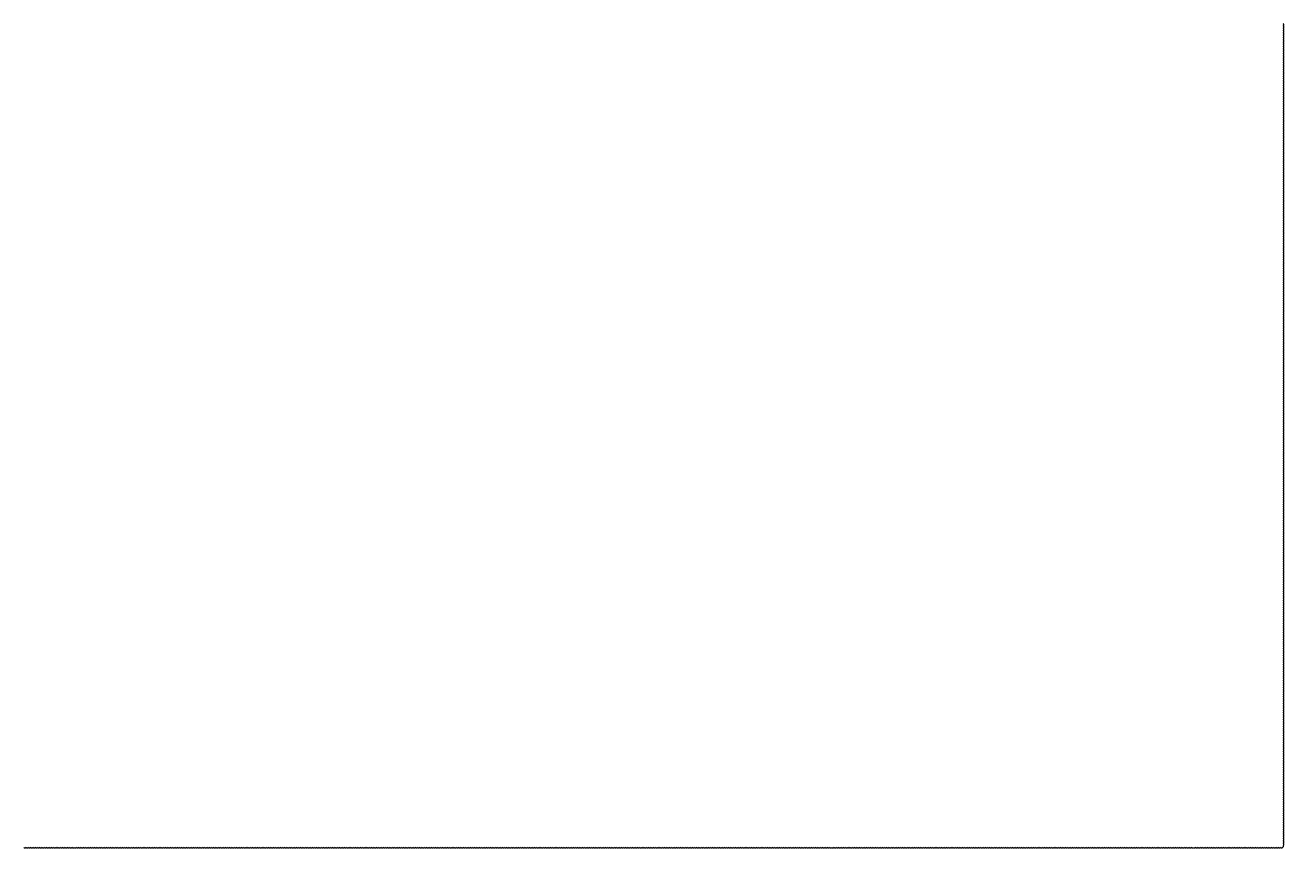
# Model space of a CAD drawing. Header units: millimetres. Extents: x -3088 to 11212, y -3065 to 12535.
# Drawn here: x -2176.1 to -1901.1, y 2719.8 to 2899.5 of the extents above; entities that cross this region are included whole.
import ezdxf

# ---------------------------------------------------------------- set-up
doc = ezdxf.new("R2010")
doc.units = ezdxf.units.MM
doc.header["$MEASUREMENT"] = 0
doc.layers.add('Tavolo 3', color=4, linetype='Continuous')

msp = doc.modelspace()

# ---------------------------------------------------------------- linework, layer by layer
at = {"layer": 'Tavolo 3'}
msp.add_lwpolyline([(-2176.373, 2719.9, 0.5205671), (-2175.873, 2719.9, 0.5205671), (-2175.373, 2719.9, 0.5205671), (-2174.873, 2719.9, 0.5205671), (-2174.373, 2719.9, 0.5205671), (-2173.873, 2719.9, 0.5205671), (-2173.373, 2719.9, 0.5205671), (-2172.873, 2719.9, 0.5205671), (-2172.373, 2719.9, 0.5205671), (-2171.873, 2719.9, 0.5205671), (-2171.373, 2719.9, 0.5205671), (-2170.873, 2719.9, 0.5205671), (-2170.373, 2719.9, 0.5205671), (-2169.873, 2719.9, 0.5205671), (-2169.373, 2719.9, 0.5205671), (-2168.873, 2719.9, 0.5205671), (-2168.373, 2719.9, 0.5205671), (-2167.873, 2719.9, 0.5205671), (-2167.373, 2719.9, 0.5205671), (-2166.873, 2719.9, 0.5205671), (-2166.373, 2719.9, 0.5205671), (-2165.873, 2719.9, 0.5205671), (-2165.373, 2719.9, 0.5205671), (-2164.873, 2719.9, 0.5205671), (-2164.373, 2719.9, 0.5205671), (-2163.873, 2719.9, 0.5205671), (-2163.373, 2719.9, 0.5205671), (-2162.873, 2719.9, 0.5205671), (-2162.373, 2719.9, 0.5205671), (-2161.873, 2719.9, 0.5205671), (-2161.373, 2719.9, 0.5205671), (-2160.873, 2719.9, 0.5205671), (-2160.373, 2719.9, 0.5205671), (-2159.873, 2719.9, 0.5205671), (-2159.373, 2719.9, 0.5205671), (-2158.873, 2719.9, 0.5205671), (-2158.373, 2719.9, 0.5205671), (-2157.873, 2719.9, 0.5205671), (-2157.373, 2719.9, 0.5205671), (-2156.873, 2719.9, 0.5205671), (-2156.373, 2719.9, 0.5205671), (-2155.873, 2719.9, 0.5205671), (-2155.373, 2719.9, 0.5205671), (-2154.873, 2719.9, 0.5205671), (-2154.373, 2719.9, 0.5205671), (-2153.873, 2719.9, 0.5205671), (-2153.373, 2719.9, 0.5205671), (-2152.873, 2719.9, 0.5205671), (-2152.373, 2719.9, 0.5205671), (-2151.873, 2719.9, 0.5205671), (-2151.373, 2719.9, 0.5205671), (-2150.873, 2719.9, 0.5205671), (-2150.373, 2719.9, 0.5205671), (-2149.873, 2719.9, 0.5205671), (-2149.373, 2719.9, 0.5205671), (-2148.873, 2719.9, 0.5205671), (-2148.373, 2719.9, 0.5205671), (-2147.873, 2719.9, 0.5205671), (-2147.373, 2719.9, 0.5205671), (-2146.873, 2719.9, 0.5205671), (-2146.373, 2719.9, 0.5205671), (-2145.873, 2719.9, 0.5205671), (-2145.373, 2719.9, 0.5205671), (-2144.873, 2719.9, 0.5205671), (-2144.373, 2719.9, 0.5205671), (-2143.873, 2719.9, 0.5205671), (-2143.373, 2719.9, 0.5205671), (-2142.873, 2719.9, 0.5205671), (-2142.373, 2719.9, 0.5205671), (-2141.873, 2719.9, 0.5205671), (-2141.373, 2719.9, 0.5205671), (-2140.873, 2719.9, 0.5205671), (-2140.373, 2719.9, 0.5205671), (-2139.873, 2719.9, 0.5205671), (-2139.373, 2719.9, 0.5205671), (-2138.873, 2719.9, 0.5205671), (-2138.373, 2719.9, 0.5205671), (-2137.873, 2719.9, 0.5205671), (-2137.373, 2719.9, 0.5205671), (-2136.873, 2719.9, 0.5205671), (-2136.373, 2719.9, 0.5205671), (-2135.873, 2719.9, 0.5205671), (-2135.373, 2719.9, 0.5205671), (-2134.873, 2719.9, 0.5205671), (-2134.373, 2719.9, 0.5205671), (-2133.873, 2719.9, 0.5205671), (-2133.373, 2719.9, 0.5205671), (-2132.873, 2719.9, 0.5205671), (-2132.373, 2719.9, 0.5205671), (-2131.873, 2719.9, 0.5205671), (-2131.373, 2719.9, 0.5205671), (-2130.873, 2719.9, 0.5205671), (-2130.373, 2719.9, 0.5205671), (-2129.873, 2719.9, 0.5205671), (-2129.373, 2719.9, 0.5205671), (-2128.873, 2719.9, 0.5205671), (-2128.373, 2719.9, 0.5205671), (-2127.873, 2719.9, 0.5205671), (-2127.373, 2719.9, 0.5205671), (-2126.873, 2719.9, 0.5205671), (-2126.373, 2719.9, 0.5205671), (-2125.873, 2719.9, 0.5205671), (-2125.373, 2719.9, 0.5205671), (-2124.873, 2719.9, 0.5205671), (-2124.373, 2719.9, 0.5205671), (-2123.873, 2719.9, 0.5205671), (-2123.373, 2719.9, 0.5205671), (-2122.873, 2719.9, 0.5205671), (-2122.373, 2719.9, 0.5205671), (-2121.873, 2719.9, 0.5205671), (-2121.373, 2719.9, 0.5205671), (-2120.873, 2719.9, 0.5205671), (-2120.373, 2719.9, 0.5205671), (-2119.873, 2719.9, 0.5205671), (-2119.373, 2719.9, 0.5205671), (-2118.873, 2719.9, 0.5205671), (-2118.373, 2719.9, 0.5205671), (-2117.873, 2719.9, 0.5205671), (-2117.373, 2719.9, 0.5205671), (-2116.873, 2719.9, 0.5205671), (-2116.373, 2719.9, 0.5205671), (-2115.873, 2719.9, 0.5205671), (-2115.373, 2719.9, 0.5205671), (-2114.873, 2719.9, 0.5205671), (-2114.373, 2719.9, 0.5205671), (-2113.873, 2719.9, 0.5205671), (-2113.373, 2719.9, 0.5205671), (-2112.873, 2719.9, 0.5205671), (-2112.373, 2719.9, 0.5205671), (-2111.873, 2719.9, 0.5205671), (-2111.373, 2719.9, 0.5205671), (-2110.873, 2719.9, 0.5205671), (-2110.373, 2719.9, 0.5205671), (-2109.873, 2719.9, 0.5205671), (-2109.373, 2719.9, 0.5205671), (-2108.873, 2719.9, 0.5205671), (-2108.373, 2719.9, 0.5205671), (-2107.873, 2719.9, 0.5205671), (-2107.373, 2719.9, 0.5205671), (-2106.873, 2719.9, 0.5205671), (-2106.373, 2719.9, 0.5205671), (-2105.873, 2719.9, 0.5205671), (-2105.373, 2719.9, 0.5205671), (-2104.873, 2719.9, 0.5205671), (-2104.373, 2719.9, 0.5205671), (-2103.873, 2719.9, 0.5205671), (-2103.373, 2719.9, 0.5205671), (-2102.873, 2719.9, 0.5205671), (-2102.373, 2719.9, 0.5205671), (-2101.873, 2719.9, 0.5205671), (-2101.373, 2719.9, 0.5205671), (-2100.873, 2719.9, 0.5205671), (-2100.373, 2719.9, 0.5205671), (-2099.873, 2719.9, 0.5205671), (-2099.373, 2719.9, 0.5205671), (-2098.873, 2719.9, 0.5205671), (-2098.373, 2719.9, 0.5205671), (-2097.873, 2719.9, 0.5205671), (-2097.373, 2719.9, 0.5205671), (-2096.873, 2719.9, 0.5205671), (-2096.373, 2719.9, 0.5205671), (-2095.873, 2719.9, 0.5205671), (-2095.373, 2719.9, 0.5205671), (-2094.873, 2719.9, 0.5205671), (-2094.373, 2719.9, 0.5205671), (-2093.873, 2719.9, 0.5205671), (-2093.373, 2719.9, 0.5205671), (-2092.873, 2719.9, 0.5205671), (-2092.373, 2719.9, 0.5205671), (-2091.873, 2719.9, 0.5205671), (-2091.373, 2719.9, 0.5205671), (-2090.873, 2719.9, 0.5205671), (-2090.373, 2719.9, 0.5205671), (-2089.873, 2719.9, 0.5205671), (-2089.373, 2719.9, 0.5205671), (-2088.873, 2719.9, 0.5205671), (-2088.373, 2719.9, 0.5205671), (-2087.873, 2719.9, 0.5205671), (-2087.373, 2719.9, 0.5205671), (-2086.873, 2719.9, 0.5205671), (-2086.373, 2719.9, 0.5205671), (-2085.873, 2719.9, 0.5205671), (-2085.373, 2719.9, 0.5205671), (-2084.873, 2719.9, 0.5205671), (-2084.373, 2719.9, 0.5205671), (-2083.873, 2719.9, 0.5205671), (-2083.373, 2719.9, 0.5205671), (-2082.873, 2719.9, 0.5205671), (-2082.373, 2719.9, 0.5205671), (-2081.873, 2719.9, 0.5205671), (-2081.373, 2719.9, 0.5205671), (-2080.873, 2719.9, 0.5205671), (-2080.373, 2719.9, 0.5205671), (-2079.873, 2719.9, 0.5205671), (-2079.373, 2719.9, 0.5205671), (-2078.873, 2719.9, 0.5205671), (-2078.373, 2719.9, 0.5205671), (-2077.873, 2719.9, 0.5205671), (-2077.373, 2719.9, 0.5205671), (-2076.873, 2719.9, 0.5205671), (-2076.373, 2719.9, 0.5205671), (-2075.873, 2719.9, 0.5205671), (-2075.373, 2719.9, 0.5205671), (-2074.873, 2719.9, 0.5205671), (-2074.373, 2719.9, 0.5205671), (-2073.873, 2719.9, 0.5205671), (-2073.373, 2719.9, 0.5205671), (-2072.873, 2719.9, 0.5205671), (-2072.373, 2719.9, 0.5205671), (-2071.873, 2719.9, 0.5205671), (-2071.373, 2719.9, 0.5205671), (-2070.873, 2719.9, 0.5205671), (-2070.373, 2719.9, 0.5205671), (-2069.873, 2719.9, 0.5205671), (-2069.373, 2719.9, 0.5205671), (-2068.873, 2719.9, 0.5205671), (-2068.373, 2719.9, 0.5205671), (-2067.873, 2719.9, 0.5205671), (-2067.373, 2719.9, 0.5205671), (-2066.873, 2719.9, 0.5205671), (-2066.373, 2719.9, 0.5205671), (-2065.873, 2719.9, 0.5205671), (-2065.373, 2719.9, 0.5205671), (-2064.873, 2719.9, 0.5205671), (-2064.373, 2719.9, 0.5205671), (-2063.873, 2719.9, 0.5205671), (-2063.373, 2719.9, 0.5205671), (-2062.873, 2719.9, 0.5205671), (-2062.373, 2719.9, 0.5205671), (-2061.873, 2719.9, 0.5205671), (-2061.373, 2719.9, 0.5205671), (-2060.873, 2719.9, 0.5205671), (-2060.373, 2719.9, 0.5205671), (-2059.873, 2719.9, 0.5205671), (-2059.373, 2719.9, 0.5205671), (-2058.873, 2719.9, 0.5205671), (-2058.373, 2719.9, 0.5205671), (-2057.873, 2719.9, 0.5205671), (-2057.373, 2719.9, 0.5205671), (-2056.873, 2719.9, 0.5205671), (-2056.373, 2719.9, 0.5205671), (-2055.873, 2719.9, 0.5205671), (-2055.373, 2719.9, 0.5205671), (-2054.873, 2719.9, 0.5205671), (-2054.373, 2719.9, 0.5205671), (-2053.873, 2719.9, 0.5205671), (-2053.373, 2719.9, 0.5205671), (-2052.873, 2719.9, 0.5205671), (-2052.373, 2719.9, 0.5205671), (-2051.873, 2719.9, 0.5205671), (-2051.373, 2719.9, 0.5205671), (-2050.873, 2719.9, 0.5205671), (-2050.373, 2719.9, 0.5205671), (-2049.873, 2719.9, 0.5205671), (-2049.373, 2719.9, 0.5205671), (-2048.873, 2719.9, 0.5205671), (-2048.373, 2719.9, 0.5205671), (-2047.873, 2719.9, 0.5205671), (-2047.373, 2719.9, 0.5205671), (-2046.873, 2719.9, 0.5205671), (-2046.373, 2719.9, 0.5205671), (-2045.873, 2719.9, 0.5205671), (-2045.373, 2719.9, 0.5205671), (-2044.873, 2719.9, 0.5205671), (-2044.373, 2719.9, 0.5205671), (-2043.873, 2719.9, 0.5205671), (-2043.373, 2719.9, 0.5205671), (-2042.873, 2719.9, 0.5205671), (-2042.373, 2719.9, 0.5205671), (-2041.873, 2719.9, 0.5205671), (-2041.373, 2719.9, 0.5205671), (-2040.873, 2719.9, 0.5205671), (-2040.373, 2719.9, 0.5205671), (-2039.873, 2719.9, 0.5205671), (-2039.373, 2719.9, 0.5205671), (-2038.873, 2719.9, 0.5205671), (-2038.373, 2719.9, 0.5205671), (-2037.873, 2719.9, 0.5205671), (-2037.373, 2719.9, 0.5205671), (-2036.873, 2719.9, 0.5205671), (-2036.373, 2719.9, 0.5205671), (-2035.873, 2719.9, 0.5205671), (-2035.373, 2719.9, 0.5205671), (-2034.873, 2719.9, 0.5205671), (-2034.373, 2719.9, 0.5205671), (-2033.873, 2719.9, 0.5205671), (-2033.373, 2719.9, 0.5205671), (-2032.873, 2719.9, 0.5205671), (-2032.373, 2719.9, 0.5205671), (-2031.873, 2719.9, 0.5205671), (-2031.373, 2719.9, 0.5205671), (-2030.873, 2719.9, 0.5205671), (-2030.373, 2719.9, 0.5205671), (-2029.873, 2719.9, 0.5205671), (-2029.373, 2719.9, 0.5205671), (-2028.873, 2719.9, 0.5205671), (-2028.373, 2719.9, 0.5205671), (-2027.873, 2719.9, 0.5205671), (-2027.373, 2719.9, 0.5205671), (-2026.873, 2719.9, 0.5205671), (-2026.373, 2719.9, 0.5205671), (-2025.873, 2719.9, 0.5205671), (-2025.373, 2719.9, 0.5205671), (-2024.873, 2719.9, 0.5205671), (-2024.373, 2719.9, 0.5205671), (-2023.873, 2719.9, 0.5205671), (-2023.373, 2719.9, 0.5205671), (-2022.873, 2719.9, 0.5205671), (-2022.373, 2719.9, 0.5205671), (-2021.873, 2719.9, 0.5205671), (-2021.373, 2719.9, 0.5205671), (-2020.873, 2719.9, 0.5205671), (-2020.373, 2719.9, 0.5205671), (-2019.873, 2719.9, 0.5205671), (-2019.373, 2719.9, 0.5205671), (-2018.873, 2719.9, 0.5205671), (-2018.373, 2719.9, 0.5205671), (-2017.873, 2719.9, 0.5205671), (-2017.373, 2719.9, 0.5205671), (-2016.873, 2719.9, 0.5205671), (-2016.373, 2719.9, 0.5205671), (-2015.873, 2719.9, 0.5205671), (-2015.373, 2719.9, 0.5205671), (-2014.873, 2719.9, 0.5205671), (-2014.373, 2719.9, 0.5205671), (-2013.873, 2719.9, 0.5205671), (-2013.373, 2719.9, 0.5205671), (-2012.873, 2719.9, 0.5205671), (-2012.373, 2719.9, 0.5205671), (-2011.873, 2719.9, 0.5205671), (-2011.373, 2719.9, 0.5205671), (-2010.873, 2719.9, 0.5205671), (-2010.373, 2719.9, 0.5205671), (-2009.873, 2719.9, 0.5205671), (-2009.373, 2719.9, 0.5205671), (-2008.873, 2719.9, 0.5205671), (-2008.373, 2719.9, 0.5205671), (-2007.873, 2719.9, 0.5205671), (-2007.373, 2719.9, 0.5205671), (-2006.873, 2719.9, 0.5205671), (-2006.373, 2719.9, 0.5205671), (-2005.873, 2719.9, 0.5205671), (-2005.373, 2719.9, 0.5205671), (-2004.873, 2719.9, 0.5205671), (-2004.373, 2719.9, 0.5205671), (-2003.873, 2719.9, 0.5205671), (-2003.373, 2719.9, 0.5205671), (-2002.873, 2719.9, 0.5205671), (-2002.373, 2719.9, 0.5205671), (-2001.873, 2719.9, 0.5205671), (-2001.373, 2719.9, 0.5205671), (-2000.873, 2719.9, 0.5205671), (-2000.373, 2719.9, 0.5205671), (-1999.873, 2719.9, 0.5205671), (-1999.373, 2719.9, 0.5205671), (-1998.873, 2719.9, 0.5205671), (-1998.373, 2719.9, 0.5205671), (-1997.873, 2719.9, 0.5205671), (-1997.373, 2719.9, 0.5205671), (-1996.873, 2719.9, 0.5205671), (-1996.373, 2719.9, 0.5205671), (-1995.873, 2719.9, 0.5205671), (-1995.373, 2719.9, 0.5205671), (-1994.873, 2719.9, 0.5205671), (-1994.373, 2719.9, 0.5205671), (-1993.873, 2719.9, 0.5205671), (-1993.373, 2719.9, 0.5205671), (-1992.873, 2719.9, 0.5205671), (-1992.373, 2719.9, 0.5205671), (-1991.873, 2719.9, 0.5205671), (-1991.373, 2719.9, 0.5205671), (-1990.873, 2719.9, 0.5205671), (-1990.373, 2719.9, 0.5205671), (-1989.873, 2719.9, 0.5205671), (-1989.373, 2719.9, 0.5205671), (-1988.873, 2719.9, 0.5205671), (-1988.373, 2719.9, 0.5205671), (-1987.873, 2719.9, 0.5205671), (-1987.373, 2719.9, 0.5205671), (-1986.873, 2719.9, 0.5205671), (-1986.373, 2719.9, 0.5205671), (-1985.873, 2719.9, 0.5205671), (-1985.373, 2719.9, 0.5205671), (-1984.873, 2719.9, 0.5205671), (-1984.373, 2719.9, 0.5205671), (-1983.873, 2719.9, 0.5205671), (-1983.373, 2719.9, 0.5205671), (-1982.873, 2719.9, 0.5205671), (-1982.373, 2719.9, 0.5205671), (-1981.873, 2719.9, 0.5205671), (-1981.373, 2719.9, 0.5205671), (-1980.873, 2719.9, 0.5205671), (-1980.373, 2719.9, 0.5205671), (-1979.873, 2719.9, 0.5205671), (-1979.373, 2719.9, 0.5205671), (-1978.873, 2719.9, 0.5205671), (-1978.373, 2719.9, 0.5205671), (-1977.873, 2719.9, 0.5205671), (-1977.373, 2719.9, 0.5205671), (-1976.873, 2719.9, 0.5205671), (-1976.373, 2719.9, 0.5205671), (-1975.873, 2719.9, 0.5205671), (-1975.373, 2719.9, 0.5205671), (-1974.873, 2719.9, 0.5205671), (-1974.373, 2719.9, 0.5205671), (-1973.873, 2719.9, 0.5205671), (-1973.373, 2719.9, 0.5205671), (-1972.873, 2719.9, 0.5205671), (-1972.373, 2719.9, 0.5205671), (-1971.873, 2719.9, 0.5205671), (-1971.373, 2719.9, 0.5205671), (-1970.873, 2719.9, 0.5205671), (-1970.373, 2719.9, 0.5205671), (-1969.873, 2719.9, 0.5205671), (-1969.373, 2719.9, 0.5205671), (-1968.873, 2719.9, 0.5205671), (-1968.373, 2719.9, 0.5205671), (-1967.873, 2719.9, 0.5205671), (-1967.373, 2719.9, 0.5205671), (-1966.873, 2719.9, 0.5205671), (-1966.373, 2719.9, 0.5205671), (-1965.873, 2719.9, 0.5205671), (-1965.373, 2719.9, 0.5205671), (-1964.873, 2719.9, 0.5205671), (-1964.373, 2719.9, 0.5205671), (-1963.873, 2719.9, 0.5205671), (-1963.373, 2719.9, 0.5205671), (-1962.873, 2719.9, 0.5205671), (-1962.373, 2719.9, 0.5205671), (-1961.873, 2719.9, 0.5205671), (-1961.373, 2719.9, 0.5205671), (-1960.873, 2719.9, 0.5205671), (-1960.373, 2719.9, 0.5205671), (-1959.873, 2719.9, 0.5205671), (-1959.373, 2719.9, 0.5205671), (-1958.873, 2719.9, 0.5205671), (-1958.373, 2719.9, 0.5205671), (-1957.873, 2719.9, 0.5205671), (-1957.373, 2719.9, 0.5205671), (-1956.873, 2719.9, 0.5205671), (-1956.373, 2719.9, 0.5205671), (-1955.873, 2719.9, 0.5205671), (-1955.373, 2719.9, 0.5205671), (-1954.873, 2719.9, 0.5205671), (-1954.373, 2719.9, 0.5205671), (-1953.873, 2719.9, 0.5205671), (-1953.373, 2719.9, 0.5205671), (-1952.873, 2719.9, 0.5205671), (-1952.373, 2719.9, 0.5205671), (-1951.873, 2719.9, 0.5205671), (-1951.373, 2719.9, 0.5205671), (-1950.873, 2719.9, 0.5205671), (-1950.373, 2719.9, 0.5205671), (-1949.873, 2719.9, 0.5205671), (-1949.373, 2719.9, 0.5205671), (-1948.873, 2719.9, 0.5205671), (-1948.373, 2719.9, 0.5205671), (-1947.873, 2719.9, 0.5205671), (-1947.373, 2719.9, 0.5205671), (-1946.873, 2719.9, 0.5205671), (-1946.373, 2719.9, 0.5205671), (-1945.873, 2719.9, 0.5205671), (-1945.373, 2719.9, 0.5205671), (-1944.873, 2719.9, 0.5205671), (-1944.373, 2719.9, 0.5205671), (-1943.873, 2719.9, 0.5205671), (-1943.373, 2719.9, 0.5205671), (-1942.873, 2719.9, 0.5205671), (-1942.373, 2719.9, 0.5205671), (-1941.873, 2719.9, 0.5205671), (-1941.373, 2719.9, 0.5205671), (-1940.873, 2719.9, 0.5205671), (-1940.373, 2719.9, 0.5205671), (-1939.873, 2719.9, 0.5205671), (-1939.373, 2719.9, 0.5205671), (-1938.873, 2719.9, 0.5205671), (-1938.373, 2719.9, 0.5205671), (-1937.873, 2719.9, 0.5205671), (-1937.373, 2719.9, 0.5205671), (-1936.873, 2719.9, 0.5205671), (-1936.373, 2719.9, 0.5205671), (-1935.873, 2719.9, 0.5205671), (-1935.373, 2719.9, 0.5205671), (-1934.873, 2719.9, 0.5205671), (-1934.373, 2719.9, 0.5205671), (-1933.873, 2719.9, 0.5205671), (-1933.373, 2719.9, 0.5205671), (-1932.873, 2719.9, 0.5205671), (-1932.373, 2719.9, 0.5205671), (-1931.873, 2719.9, 0.5205671), (-1931.373, 2719.9, 0.5205671), (-1930.873, 2719.9, 0.5205671), (-1930.373, 2719.9, 0.5205671), (-1929.873, 2719.9, 0.5205671), (-1929.373, 2719.9, 0.5205671), (-1928.873, 2719.9, 0.5205671), (-1928.373, 2719.9, 0.5205671), (-1927.873, 2719.9, 0.5205671), (-1927.373, 2719.9, 0.5205671), (-1926.873, 2719.9, 0.5205671), (-1926.373, 2719.9, 0.5205671), (-1925.873, 2719.9, 0.5205671), (-1925.373, 2719.9, 0.5205671), (-1924.873, 2719.9, 0.5205671), (-1924.373, 2719.9, 0.5205671), (-1923.873, 2719.9, 0.5205671), (-1923.373, 2719.9, 0.5205671), (-1922.873, 2719.9, 0.5205671), (-1922.373, 2719.9, 0.5205671), (-1921.873, 2719.9, 0.5205671), (-1921.373, 2719.9, 0.5205671), (-1920.873, 2719.9, 0.5205671), (-1920.373, 2719.9, 0.5205671), (-1919.873, 2719.9, 0.5205671), (-1919.373, 2719.9, 0.5205671), (-1918.873, 2719.9, 0.5205671), (-1918.373, 2719.9, 0.5205671), (-1917.873, 2719.9, 0.5205671), (-1917.373, 2719.9, 0.5205671), (-1916.873, 2719.9, 0.5205671), (-1916.373, 2719.9, 0.5205671), (-1915.873, 2719.9, 0.5205671), (-1915.373, 2719.9, 0.5205671), (-1914.873, 2719.9, 0.5205671), (-1914.373, 2719.9, 0.5205671), (-1913.873, 2719.9, 0.5205671), (-1913.373, 2719.9, 0.5205671), (-1912.873, 2719.9, 0.5205671), (-1912.373, 2719.9, 0.5205671), (-1911.873, 2719.9, 0.5205671), (-1911.373, 2719.9, 0.5205671), (-1910.873, 2719.9, 0.5205671), (-1910.373, 2719.9, 0.5205671), (-1909.873, 2719.9, 0.5205671), (-1909.373, 2719.9, 0.5205671), (-1908.873, 2719.9, 0.5205671), (-1908.373, 2719.9, 0.5205671), (-1907.873, 2719.9, 0.5205671), (-1907.373, 2719.9, 0.5205671), (-1906.873, 2719.9, 0.5205671), (-1906.373, 2719.9, 0.5205671), (-1905.873, 2719.9, 0.5205671), (-1905.373, 2719.9, 0.5205671), (-1904.873, 2719.9, 0.5205671), (-1904.373, 2719.9, 0.5205671), (-1903.873, 2719.9, 0.5205671), (-1903.373, 2719.9, 0.5205671), (-1902.873, 2719.9, 0.5205671), (-1902.373, 2719.9, 0.5205671), (-1901.873, 2719.9, 0.5205671), (-1901.373, 2719.9, 0.5205671), (-1901.273, 2720.299, 0.5205671), (-1901.273, 2720.799, 0.5205671), (-1901.273, 2721.299, 0.5205671), (-1901.273, 2721.799, 0.5205671), (-1901.273, 2722.299, 0.5205671), (-1901.273, 2722.799, 0.5205671), (-1901.273, 2723.299, 0.5205671), (-1901.273, 2723.799, 0.5205671), (-1901.273, 2724.299, 0.5205671), (-1901.273, 2724.799, 0.5205671), (-1901.273, 2725.299, 0.5205671), (-1901.273, 2725.799, 0.5205671), (-1901.273, 2726.299, 0.5205671), (-1901.273, 2726.799, 0.5205671), (-1901.273, 2727.299, 0.5205671), (-1901.273, 2727.799, 0.5205671), (-1901.273, 2728.299, 0.5205671), (-1901.273, 2728.799, 0.5205671), (-1901.273, 2729.299, 0.5205671), (-1901.273, 2729.799, 0.5205671), (-1901.273, 2730.299, 0.5205671), (-1901.273, 2730.799, 0.5205671), (-1901.273, 2731.299, 0.5205671), (-1901.273, 2731.799, 0.5205671), (-1901.273, 2732.299, 0.5205671), (-1901.273, 2732.799, 0.5205671), (-1901.273, 2733.299, 0.5205671), (-1901.273, 2733.799, 0.5205671), (-1901.273, 2734.299, 0.5205671), (-1901.273, 2734.799, 0.5205671), (-1901.273, 2735.299, 0.5205671), (-1901.273, 2735.799, 0.5205671), (-1901.273, 2736.299, 0.5205671), (-1901.273, 2736.799, 0.5205671), (-1901.273, 2737.299, 0.5205671), (-1901.273, 2737.799, 0.5205671), (-1901.273, 2738.299, 0.5205671), (-1901.273, 2738.799, 0.5205671), (-1901.273, 2739.299, 0.5205671), (-1901.273, 2739.799, 0.5205671), (-1901.273, 2740.299, 0.5205671), (-1901.273, 2740.799, 0.5205671), (-1901.273, 2741.299, 0.5205671), (-1901.273, 2741.799, 0.5205671), (-1901.273, 2742.299, 0.5205671), (-1901.273, 2742.799, 0.5205671), (-1901.273, 2743.299, 0.5205671), (-1901.273, 2743.799, 0.5205671), (-1901.273, 2744.299, 0.5205671), (-1901.273, 2744.799, 0.5205671), (-1901.273, 2745.299, 0.5205671), (-1901.273, 2745.799, 0.5205671), (-1901.273, 2746.299, 0.5205671), (-1901.273, 2746.799, 0.5205671), (-1901.273, 2747.299, 0.5205671), (-1901.273, 2747.799, 0.5205671), (-1901.273, 2748.299, 0.5205671), (-1901.273, 2748.799, 0.5205671), (-1901.273, 2749.299, 0.5205671), (-1901.273, 2749.799, 0.5205671), (-1901.273, 2750.299, 0.5205671), (-1901.273, 2750.799, 0.5205671), (-1901.273, 2751.299, 0.5205671), (-1901.273, 2751.799, 0.5205671), (-1901.273, 2752.299, 0.5205671), (-1901.273, 2752.799, 0.5205671), (-1901.273, 2753.299, 0.5205671), (-1901.273, 2753.799, 0.5205671), (-1901.273, 2754.299, 0.5205671), (-1901.273, 2754.799, 0.5205671), (-1901.273, 2755.299, 0.5205671), (-1901.273, 2755.799, 0.5205671), (-1901.273, 2756.299, 0.5205671), (-1901.273, 2756.799, 0.5205671), (-1901.273, 2757.299, 0.5205671), (-1901.273, 2757.799, 0.5205671), (-1901.273, 2758.299, 0.5205671), (-1901.273, 2758.799, 0.5205671), (-1901.273, 2759.299, 0.5205671), (-1901.273, 2759.799, 0.5205671), (-1901.273, 2760.299, 0.5205671), (-1901.273, 2760.799, 0.5205671), (-1901.273, 2761.299, 0.5205671), (-1901.273, 2761.799, 0.5205671), (-1901.273, 2762.299, 0.5205671), (-1901.273, 2762.799, 0.5205671), (-1901.273, 2763.299, 0.5205671), (-1901.273, 2763.799, 0.5205671), (-1901.273, 2764.299, 0.5205671), (-1901.273, 2764.799, 0.5205671), (-1901.273, 2765.299, 0.5205671), (-1901.273, 2765.799, 0.5205671), (-1901.273, 2766.299, 0.5205671), (-1901.273, 2766.799, 0.5205671), (-1901.273, 2767.299, 0.5205671), (-1901.273, 2767.799, 0.5205671), (-1901.273, 2768.299, 0.5205671), (-1901.273, 2768.799, 0.5205671), (-1901.273, 2769.299, 0.5205671), (-1901.273, 2769.799, 0.5205671), (-1901.273, 2770.299, 0.5205671), (-1901.273, 2770.799, 0.5205671), (-1901.273, 2771.299, 0.5205671), (-1901.273, 2771.799, 0.5205671), (-1901.273, 2772.299, 0.5205671), (-1901.273, 2772.799, 0.5205671), (-1901.273, 2773.299, 0.5205671), (-1901.273, 2773.799, 0.5205671), (-1901.273, 2774.299, 0.5205671), (-1901.273, 2774.799, 0.5205671), (-1901.273, 2775.299, 0.5205671), (-1901.273, 2775.799, 0.5205671), (-1901.273, 2776.299, 0.5205671), (-1901.273, 2776.799, 0.5205671), (-1901.273, 2777.299, 0.5205671), (-1901.273, 2777.799, 0.5205671), (-1901.273, 2778.299, 0.5205671), (-1901.273, 2778.799, 0.5205671), (-1901.273, 2779.299, 0.5205671), (-1901.273, 2779.799, 0.5205671), (-1901.273, 2780.299, 0.5205671), (-1901.273, 2780.799, 0.5205671), (-1901.273, 2781.299, 0.5205671), (-1901.273, 2781.799, 0.5205671), (-1901.273, 2782.299, 0.5205671), (-1901.273, 2782.799, 0.5205671), (-1901.273, 2783.299, 0.5205671), (-1901.273, 2783.799, 0.5205671), (-1901.273, 2784.299, 0.5205671), (-1901.273, 2784.799, 0.5205671), (-1901.273, 2785.299, 0.5205671), (-1901.273, 2785.799, 0.5205671), (-1901.273, 2786.299, 0.5205671), (-1901.273, 2786.799, 0.5205671), (-1901.273, 2787.299, 0.5205671), (-1901.273, 2787.799, 0.5205671), (-1901.273, 2788.299, 0.5205671), (-1901.273, 2788.799, 0.5205671), (-1901.273, 2789.299, 0.5205671), (-1901.273, 2789.799, 0.5205671), (-1901.273, 2790.299, 0.5205671), (-1901.273, 2790.799, 0.5205671), (-1901.273, 2791.299, 0.5205671), (-1901.273, 2791.799, 0.5205671), (-1901.273, 2792.299, 0.5205671), (-1901.273, 2792.799, 0.5205671), (-1901.273, 2793.299, 0.5205671), (-1901.273, 2793.799, 0.5205671), (-1901.273, 2794.299, 0.5205671), (-1901.273, 2794.799, 0.5205671), (-1901.273, 2795.299, 0.5205671), (-1901.273, 2795.799, 0.5205671), (-1901.273, 2796.299, 0.5205671), (-1901.273, 2796.799, 0.5205671), (-1901.273, 2797.299, 0.5205671), (-1901.273, 2797.799, 0.5205671), (-1901.273, 2798.299, 0.5205671), (-1901.273, 2798.799, 0.5205671), (-1901.273, 2799.299, 0.5205671), (-1901.273, 2799.799, 0.5205671), (-1901.273, 2800.299, 0.5205671), (-1901.273, 2800.799, 0.5205671), (-1901.273, 2801.299, 0.5205671), (-1901.273, 2801.799, 0.5205671), (-1901.273, 2802.299, 0.5205671), (-1901.273, 2802.799, 0.5205671), (-1901.273, 2803.299, 0.5205671), (-1901.273, 2803.799, 0.5205671), (-1901.273, 2804.299, 0.5205671), (-1901.273, 2804.799, 0.5205671), (-1901.273, 2805.299, 0.5205671), (-1901.273, 2805.799, 0.5205671), (-1901.273, 2806.299, 0.5205671), (-1901.273, 2806.799, 0.5205671), (-1901.273, 2807.299, 0.5205671), (-1901.273, 2807.799, 0.5205671), (-1901.273, 2808.299, 0.5205671), (-1901.273, 2808.799, 0.5205671), (-1901.273, 2809.299, 0.5205671), (-1901.273, 2809.799, 0.5205671), (-1901.273, 2810.299, 0.5205671), (-1901.273, 2810.799, 0.5205671), (-1901.273, 2811.299, 0.5205671), (-1901.273, 2811.799, 0.5205671), (-1901.273, 2812.299, 0.5205671), (-1901.273, 2812.799, 0.5205671), (-1901.273, 2813.299, 0.5205671), (-1901.273, 2813.799, 0.5205671), (-1901.273, 2814.299, 0.5205671), (-1901.273, 2814.799, 0.5205671), (-1901.273, 2815.299, 0.5205671), (-1901.273, 2815.799, 0.5205671), (-1901.273, 2816.299, 0.5205671), (-1901.273, 2816.799, 0.5205671), (-1901.273, 2817.299, 0.5205671), (-1901.273, 2817.799, 0.5205671), (-1901.273, 2818.299, 0.5205671), (-1901.273, 2818.799, 0.5205671), (-1901.273, 2819.299, 0.5205671), (-1901.273, 2819.799, 0.5205671), (-1901.273, 2820.299, 0.5205671), (-1901.273, 2820.799, 0.5205671), (-1901.273, 2821.299, 0.5205671), (-1901.273, 2821.799, 0.5205671), (-1901.273, 2822.299, 0.5205671), (-1901.273, 2822.799, 0.5205671), (-1901.273, 2823.299, 0.5205671), (-1901.273, 2823.799, 0.5205671), (-1901.273, 2824.299, 0.5205671), (-1901.273, 2824.799, 0.5205671), (-1901.273, 2825.299, 0.5205671), (-1901.273, 2825.799, 0.5205671), (-1901.273, 2826.299, 0.5205671), (-1901.273, 2826.799, 0.5205671), (-1901.273, 2827.299, 0.5205671), (-1901.273, 2827.799, 0.5205671), (-1901.273, 2828.299, 0.5205671), (-1901.273, 2828.799, 0.5205671), (-1901.273, 2829.299, 0.5205671), (-1901.273, 2829.799, 0.5205671), (-1901.273, 2830.299, 0.5205671), (-1901.273, 2830.799, 0.5205671), (-1901.273, 2831.299, 0.5205671), (-1901.273, 2831.799, 0.5205671), (-1901.273, 2832.299, 0.5205671), (-1901.273, 2832.799, 0.5205671), (-1901.273, 2833.299, 0.5205671), (-1901.273, 2833.799, 0.5205671), (-1901.273, 2834.299, 0.5205671), (-1901.273, 2834.799, 0.5205671), (-1901.273, 2835.299, 0.5205671), (-1901.273, 2835.799, 0.5205671), (-1901.273, 2836.299, 0.5205671), (-1901.273, 2836.799, 0.5205671), (-1901.273, 2837.299, 0.5205671), (-1901.273, 2837.799, 0.5205671), (-1901.273, 2838.299, 0.5205671), (-1901.273, 2838.799, 0.5205671), (-1901.273, 2839.299, 0.5205671), (-1901.273, 2839.799, 0.5205671), (-1901.273, 2840.299, 0.5205671), (-1901.273, 2840.799, 0.5205671), (-1901.273, 2841.299, 0.5205671), (-1901.273, 2841.799, 0.5205671), (-1901.273, 2842.299, 0.5205671), (-1901.273, 2842.799, 0.5205671), (-1901.273, 2843.299, 0.5205671), (-1901.273, 2843.799, 0.5205671), (-1901.273, 2844.299, 0.5205671), (-1901.273, 2844.799, 0.5205671), (-1901.273, 2845.299, 0.5205671), (-1901.273, 2845.799, 0.5205671), (-1901.273, 2846.299, 0.5205671), (-1901.273, 2846.799, 0.5205671), (-1901.273, 2847.299, 0.5205671), (-1901.273, 2847.799, 0.5205671), (-1901.273, 2848.299, 0.5205671), (-1901.273, 2848.799, 0.5205671), (-1901.273, 2849.299, 0.5205671), (-1901.273, 2849.799, 0.5205671), (-1901.273, 2850.299, 0.5205671), (-1901.273, 2850.799, 0.5205671), (-1901.273, 2851.299, 0.5205671), (-1901.273, 2851.799, 0.5205671), (-1901.273, 2852.299, 0.5205671), (-1901.273, 2852.799, 0.5205671), (-1901.273, 2853.299, 0.5205671), (-1901.273, 2853.799, 0.5205671), (-1901.273, 2854.299, 0.5205671), (-1901.273, 2854.799, 0.5205671), (-1901.273, 2855.299, 0.5205671), (-1901.273, 2855.799, 0.5205671), (-1901.273, 2856.299, 0.5205671), (-1901.273, 2856.799, 0.5205671), (-1901.273, 2857.299, 0.5205671), (-1901.273, 2857.799, 0.5205671), (-1901.273, 2858.299, 0.5205671), (-1901.273, 2858.799, 0.5205671), (-1901.273, 2859.299, 0.5205671), (-1901.273, 2859.799, 0.5205671), (-1901.273, 2860.299, 0.5205671), (-1901.273, 2860.799, 0.5205671), (-1901.273, 2861.299, 0.5205671), (-1901.273, 2861.799, 0.5205671), (-1901.273, 2862.299, 0.5205671), (-1901.273, 2862.799, 0.5205671), (-1901.273, 2863.299, 0.5205671), (-1901.273, 2863.799, 0.5205671), (-1901.273, 2864.299, 0.5205671), (-1901.273, 2864.799, 0.5205671), (-1901.273, 2865.299, 0.5205671), (-1901.273, 2865.799, 0.5205671), (-1901.273, 2866.299, 0.5205671), (-1901.273, 2866.799, 0.5205671), (-1901.273, 2867.299, 0.5205671), (-1901.273, 2867.799, 0.5205671), (-1901.273, 2868.299, 0.5205671), (-1901.273, 2868.799, 0.5205671), (-1901.273, 2869.299, 0.5205671), (-1901.273, 2869.799, 0.5205671), (-1901.273, 2870.299, 0.5205671), (-1901.273, 2870.799, 0.5205671), (-1901.273, 2871.299, 0.5205671), (-1901.273, 2871.799, 0.5205671), (-1901.273, 2872.299, 0.5205671), (-1901.273, 2872.799, 0.5205671), (-1901.273, 2873.299, 0.5205671), (-1901.273, 2873.799, 0.5205671), (-1901.273, 2874.299, 0.5205671), (-1901.273, 2874.799, 0.5205671), (-1901.273, 2875.299, 0.5205671), (-1901.273, 2875.799, 0.5205671), (-1901.273, 2876.299, 0.5205671), (-1901.273, 2876.799, 0.5205671), (-1901.273, 2877.299, 0.5205671), (-1901.273, 2877.799, 0.5205671), (-1901.273, 2878.299, 0.5205671), (-1901.273, 2878.799, 0.5205671), (-1901.273, 2879.299, 0.5205671), (-1901.273, 2879.799, 0.5205671), (-1901.273, 2880.299, 0.5205671), (-1901.273, 2880.799, 0.5205671), (-1901.273, 2881.299, 0.5205671), (-1901.273, 2881.799, 0.5205671), (-1901.273, 2882.299, 0.5205671), (-1901.273, 2882.799, 0.5205671), (-1901.273, 2883.299, 0.5205671), (-1901.273, 2883.799, 0.5205671), (-1901.273, 2884.299, 0.5205671), (-1901.273, 2884.799, 0.5205671), (-1901.273, 2885.299, 0.5205671), (-1901.273, 2885.799, 0.5205671), (-1901.273, 2886.299, 0.5205671), (-1901.273, 2886.799, 0.5205671), (-1901.273, 2887.299, 0.5205671), (-1901.273, 2887.799, 0.5205671), (-1901.273, 2888.299, 0.5205671), (-1901.273, 2888.799, 0.5205671), (-1901.273, 2889.299, 0.5205671), (-1901.273, 2889.799, 0.5205671), (-1901.273, 2890.299, 0.5205671), (-1901.273, 2890.799, 0.5205671), (-1901.273, 2891.299, 0.5205671), (-1901.273, 2891.799, 0.5205671), (-1901.273, 2892.299, 0.5205671), (-1901.273, 2892.799, 0.5205671), (-1901.273, 2893.299, 0.5205671), (-1901.273, 2893.799, 0.5205671), (-1901.273, 2894.299, 0.5205671), (-1901.273, 2894.799, 0.5205671), (-1901.273, 2895.299, 0.5205671), (-1901.273, 2895.799, 0.5205671), (-1901.273, 2896.299, 0.5205671), (-1901.273, 2896.799, 0.5205671), (-1901.273, 2897.299, 0.5205671), (-1901.273, 2897.799, 0.5205671), (-1901.273, 2898.299, 0.5205671), (-1901.273, 2898.799, 0.5205671), (-1901.273, 2899.299, 0.5205671), (-1901.273, 2899.799, 0.5205671)], format="xyb", dxfattribs=at)

doc.saveas('drawing.dxf')
